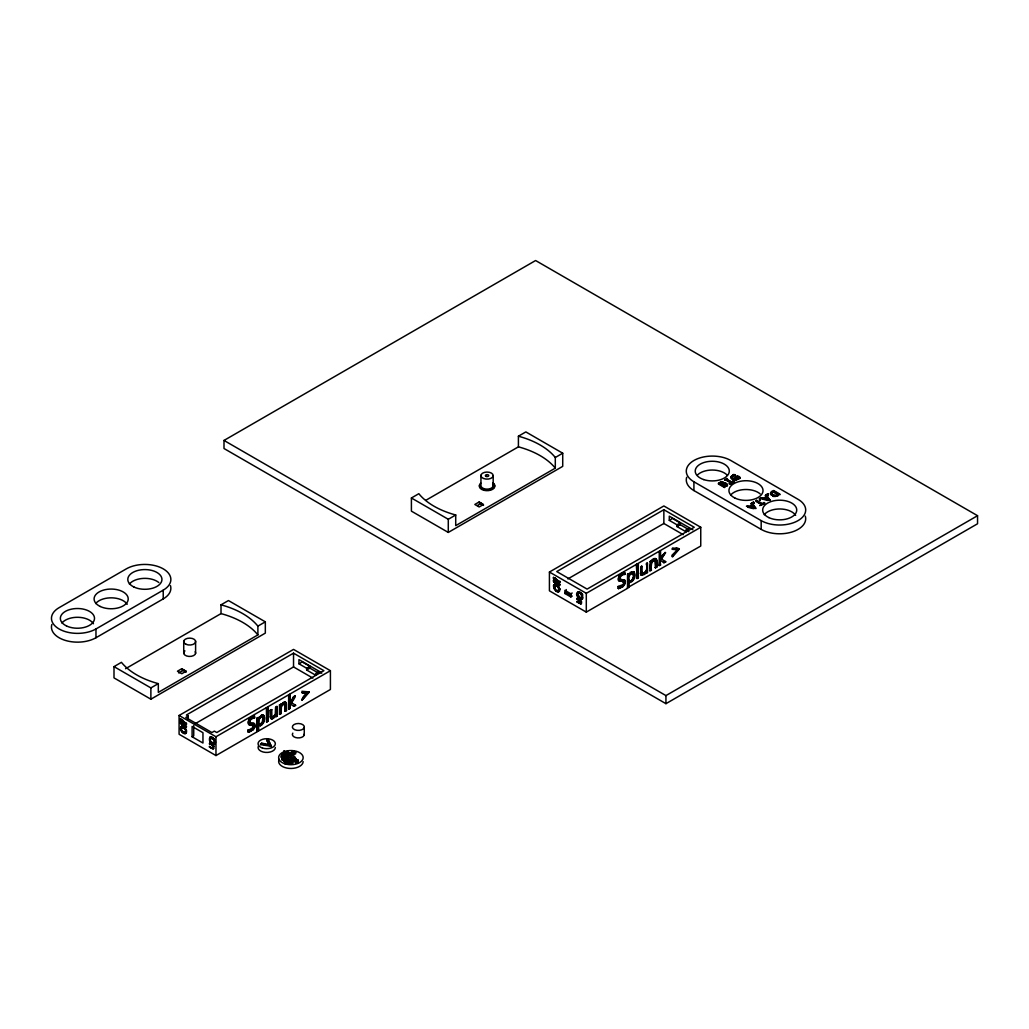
<?xml version="1.0" encoding="UTF-8"?>
<svg xmlns="http://www.w3.org/2000/svg" width="1029" height="1029" viewBox="0 0 1029 1029"><rect width="100%" height="100%" fill="white"/><g stroke="black" fill="none" stroke-linecap="round" stroke-linejoin="round"><path stroke-width="1.5" d="M723.966 483.849L722.255 482.434L719.773 483.308L721.792 485.096C725.355 480.594 728.661 488.801 727.001 483.939C725.471 481.932 722.705 485.366 723.966 482.833C722.68 480.787 719.811 482.267 718.383 483.347L724.609 486.936L726.821 485.637M723.966 482.833L723.734 483.604M259.887 724.66L262.369 722.075L262.961 717.2L262.935 721.496L260.324 724.57L258.382 723.721L258.613 719.425L260.723 716.814L262.961 717.2M633.645 575.52C629.336 592.189 624.693 568.188 633.067 574.491L633.105 575.211M627.536 574.684L628.282 573.616L628.822 575.571L628.822 573.938L627.536 574.684L627.536 588.305L628.282 581.604L629.889 582.478C634.173 581.707 636.835 574.594 633.555 571.609C635.768 575.147 633.607 581.295 629.349 582.17M275.862 715.206L273.341 718.358L270.588 718.088L270.177 710.319L271.733 709.727L271.862 716.287L272.968 716.956L275.245 714.448L275.592 707.193L276.891 706.447L277.161 715.927C274.743 718.744 275.875 712.39 275.862 716.686M271.463 709.573C268.608 723.4 279.335 714.782 275.862 707.347L277.161 706.601M641.53 565.976C638.649 579.674 649.749 571.79 646.199 563.905L647.485 563.159L647.485 572.497L646.199 573.243L645.17 572.471L645.659 571.455L646.199 573.243M183.021 725.754L180.744 723.721L180.242 721.638L182.467 723.901L182.467 722.808L182.467 723.901M183.021 722.834L180.744 720.789L180.242 718.718L182.467 720.969L182.467 719.876L182.467 720.969M182.467 721.715L180.461 718.769M182.467 724.635L180.808 723.258L180.512 721.483M285.509 702.228L286.435 703.99L286.486 710.55L284.917 711.142L284.801 704.582L283.039 703.926L281.149 706.306L280.801 713.521L279.502 714.267L279.502 704.929L281.071 704.338L281.071 705.894L282.936 703.154L285.393 702.19M284.133 703.797L281.419 706.473L281.071 713.676L279.502 714.267M654.984 562.22L655.524 567.854C658.38 554.104 647.395 562.078 650.855 569.925L649.556 570.671M655.049 560.573C650.637 560.162 651.1 567.686 651.396 570.233L650.109 570.979L650.109 561.654L651.396 560.908L651.396 562.451L651.396 560.908M258.858 724.223L258.884 719.58L261.688 716.48M629.195 580.78C626.918 578.208 631.639 570.169 633.607 574.799M212.051 747.646C214.238 748.147 212.72 743.993 213.852 748.212C213.042 750.694 213.813 742.835 209.736 743.928L209.736 743.182L209.466 744.083C213.723 744.199 214.161 751.221 209.466 746.462L209.466 747.221L213.453 748.79M254.587 723.824L253.957 723.387L255.038 726.294L253.301 729.497L252.619 730.127L251.449 729.458L253.404 725.651L252.362 728.956L247.989 730.127L248.259 732.095L248.259 730.281M580.343 600.962L581.012 601.348L576.973 598.273L576.973 599.019C581.192 599.019 581.745 606.377 576.973 601.399L580.678 603.882L580.883 600.653M576.973 602.145L581.218 603.56L581.462 601.643L580.549 602.106M623.715 584.24L622.828 581.372L618.879 580.832C627.33 579.546 623.715 588.434 618.043 586.53L618.583 588.652L622.957 586.697L625.117 583.739L625.388 581.269L624.011 579.803L624.925 580.382M181.541 726.397C178.583 728.661 182.519 734.59 185.812 733.381L185.529 729.034L181.696 726.435M186.159 733.124L185.542 733.536C187.895 732.121 185.979 727.786 183.998 727.349M214.701 744.044C211.408 745.228 207.459 739.336 210.443 737.06L209.826 737.471M214.289 743.221C211.472 743.967 208.655 739.735 210.096 737.304M555.377 584.305L558.258 585.72C546.515 579.34 560.406 600.769 559.017 587.881C552.058 578.452 554.039 596.151 559.416 589.295M559.57 591.148L559.969 588.935L559.274 588.549M580.292 593.656L578.993 592.601L577.475 594.26L578.452 592.91L581.282 593.733C587.932 605.978 569.629 593.592 579.674 591.881L578.645 591.714M582.633 597.167L581.179 598.376L578.812 597.193L577.513 594.788L578.208 591.829L577.32 592.395M185.117 733.664C181.863 734.32 178.609 724.48 183.342 726.924M182.03 727.31C192.449 732.224 178.249 735.696 181.966 727.22M181.245 729.715C183.484 720.506 190.339 739.066 181.451 730.217M214.739 742.771L214.006 743.375L214.585 741.549L213.633 739.542L210.958 737.986L214.251 739.864L214.276 743.195M215.293 743.427C215.974 741.433 212.862 736.996 210.868 736.944C213.865 737.124 216.862 741.394 214.778 743.954M555.39 590.44L555.93 590.131C553.268 589.244 555.107 583.559 554.065 584.986M554.078 588.588L555.133 588.086L555.377 585.244M579.816 602.415L580.922 602.634L580.472 601.824M210.135 738.5L210.006 739.864L211.228 737.832M252.619 730.127C241.802 735.503 258.472 728.905 254.317 723.67M558.245 590.878C560.239 588.91 556.985 584.781 554.567 585.733M618.043 588.344C621.735 588.048 626.288 583.906 624.384 580.073M252.967 725.072C242.445 727.503 252.439 711.592 254.639 717.83C249.828 716.596 246.909 725.201 253.263 723.258M248.748 724.326C247.011 720.647 251.243 716.763 254.639 716.107M619.419 581.141L618.056 579.057L619.291 575.7L624.976 572.664L624.976 574.388C622.558 574.079 618.57 577.295 620.628 579.597L623.6 579.816M618.275 580.202C619.522 581.887 617.85 576.845 619.831 576.021M249.7 722.319L248.542 720.66L249.713 721.342L249.545 722.487M620.628 579.597C617.233 577.706 622.416 572.819 624.976 574.388M182.197 721.136L180.821 719.052M182.197 724.056L180.937 723.13L181.091 721.818M733.445 474.626L731.04 476.993L733.973 480.131C729.278 479.475 731.413 474.459 735.272 474.793L733.445 474.626L733.536 475.9L735.272 475.424L733.445 475.257L732.005 476.954L735.04 479.707L732.699 478.704L732.056 477.186M260.208 725.844C262.807 724.339 266.074 718.769 263.488 715.206C266.189 718.371 263.951 724.326 260.208 725.844C256.221 723.194 260.98 730.23 256.928 731.593L256.928 717.959L258.498 717.367C257.224 721.175 265.482 711.245 260.453 716.133M772.072 494.447L775.03 496.094L779.892 494.113L773.667 490.524C766.065 492.852 775.004 498.872 778.503 494.782L773.602 491.322L771.506 492.955L772.072 495.078L771.416 493.341M290.641 763.788L291.348 762.18L289.072 762.142L289.548 763.737L288.853 761.254L291.348 760.933L291.31 762.257L289.548 762.489M286.692 757.627L286.834 756.997A4.219 2.431 0 0 1 293.612 755.762A4.219 2.431 0 0 1 292.686 759.839A4.219 2.431 0 0 1 286.692 757.627L286.551 760.019M771.416 493.959L773.667 491.142L779.892 494.743M282.486 755.981L286.474 756.251L286.667 754.579L282.512 754.18L281.264 756.019L281.264 757.267L286.589 758.257L284.197 760.341L287.4 758.399L285.753 757.035L282.01 758.553L282.435 760.148L285.367 759.093L286.641 759.891M632.976 578.8L633.478 577.269M253.854 725.625L253.61 726.5L254.793 727.181M581.514 598.299L582.092 596.486L580.742 594.042M733.085 481.199C736.095 480.08 731.683 483.257 733.278 480.916M733.085 481.829L734.256 482.112L734.256 480.916M754.116 502.666C752.919 502.268 752.919 503.683 754.116 503.284M768.316 495.219C767.004 492.261 767.402 497.058 768.303 494.28M249.713 721.342L251.205 719.117L254.112 717.792L252.324 717.213L253.494 717.882M724.609 487.566L718.383 483.977C718.821 482.395 724.763 481.739 722.538 484.029L722.448 485.469L724.686 486.768L726.371 485.444L725.008 483.862M286.769 753.009L283.888 751.131L283.888 752.379L287.464 755.698L287.31 751.389L288.12 751.093L287.49 754.077L290.68 754.54L290.68 753.292L287.49 752.829L287.49 754.077M759.376 498.705C761.434 498.499 758.566 499.978 760.637 498.705M722.538 484.659L722.95 482.807M287.49 752.829L288.12 751.093M293.664 760.225L295.85 759.685L295.85 758.489L293.406 759.505L298.178 760.418L295.928 762.116L297.497 760.624L295.464 760.341L295.928 763.312L298.011 762.438L297.986 761.396M295.85 758.489L292.66 759.376L295.464 760.341M292.75 760.354C292.236 762.952 299.207 760.251 296.841 762.605M271.797 718.679L273.855 717.637L275.566 715.065M645.26 572.291L645.852 571.159M281.264 757.267L281.907 756.752M285.638 759.093C287.773 755.016 275.991 755.016 286.667 754.579M285.869 757.55L282.01 758.553M291.426 753.138L294.731 752.418L292.545 750.72L295.696 752.495L295.632 753.897L291.426 754.398L291.426 753.138L295.696 752.495M291.426 754.398L291.593 752.765M259.707 716.917L258.523 719.001M285.779 702.395C283.207 699.707 280.338 708.222 280.801 704.183M641.504 575.172C639.626 575.082 646.521 575.533 646.199 571.764M291.439 763.814C290.795 754.411 284.094 765.319 292.532 762.721L292.532 763.981L289.805 764.2L288.081 762.708L289.046 761.589L291.336 761.782L291.04 760.199L291.773 760.148L292.532 763.981M628.282 575.262L628.848 574.118M628.822 575.571L631.652 572.085L634.096 571.931M650.855 562.143C654.2 554.194 659.486 561.139 656.811 567.108L655.524 567.854M651.396 562.451L653.261 559.712L655.717 558.747M295.336 696.106L293.638 697.083L290.217 703.334L293.368 696.929C300.545 691.076 283.734 714.113 295.066 695.938M665.429 561.512L663.602 562.567L665.969 561.821L661.377 559.017L665.133 552.341L660.013 559.583L662.753 554.58M665.673 552.663L661.377 559.017M733.973 479.514C736.674 480.852 743.517 477.289 737.343 475.835L735.246 477.675L737.279 477.276L737.343 475.835M739.568 478.266L740.16 477.469M772.02 492.094L770.567 493.508L771.223 494.82M641.363 575.057L645.17 572.471M283.772 760.007L284.197 761.601L287.387 760.019M722.448 484.839L724.686 486.138L726.165 485.199L726.114 484.286L724.107 483.476M735.04 479.077L739.015 477.649L737.279 476.646L735.246 477.044M736.314 479.733L739.015 477.649M308.739 692.285L301.96 700.144L309.009 692.44L308.739 691.745L309.009 692.44M672.014 556.548L678.806 548.689L676.092 547.968M679.346 549.01L672.554 556.869L672.554 555.506L677.648 549.73L672.554 549.357L672.554 547.994L678.806 548.689M302.23 698.948C313.896 687.694 301.896 694.807 302.23 700.299M672.014 555.197L677.648 549.73M733.008 475.552L732.236 476.208M288.339 758.746L288.982 760.199L285.097 763.428L285.097 762.18L288.339 758.746L289.085 764.071M285.74 763.634L285.74 762.386L288.982 758.952M285.097 763.428L287.258 761.138M631.652 572.085L630.25 572.381L630.031 573.487M630.648 581.128L632.179 580.034M618.043 586.53L622.571 584.806M214.431 744.199L215.048 743.787L214.006 744.314M642.019 573.256L644.476 573.14M582.324 597.81L580.33 597.592L578.362 595.495L577.333 595.984M737.922 479.321L739.131 478.639M559.069 590.389L556.56 590.53M224 440.438L535.607 260.53L977.55 515.696L977.55 523.761L665.943 703.669L224 448.515L224 440.438L665.943 695.591L977.55 515.696M95.967 628.963L163.225 590.144A26.085 15.062 0 0 0 163.225 568.844A26.085 15.062 0 0 0 126.348 568.844L59.09 607.676A26.085 15.062 0 0 0 59.09 628.963A26.085 15.062 0 0 0 95.967 628.963L95.967 637.736A26.085 15.062 0 0 1 65.483 640.45A26.085 15.062 0 0 1 51.849 624.474M95.967 637.736L163.225 598.904A26.085 15.062 0 0 0 170.467 585.642M221.016 604.833L228.438 600.55L265.328 621.838L265.328 633.118L150.877 699.193L114 677.892L114 666.625L121.435 662.329A76.197 43.99 0 0 0 158.312 683.629L158.312 692.388L257.893 634.906L257.893 626.134A76.197 43.99 0 0 0 221.016 604.833L221.016 613.606L125.564 668.721M518.41 436.206L525.845 431.91L562.722 453.21L562.722 466.356L448.284 532.43L411.407 511.143L411.407 497.985L418.829 493.701A76.197 43.99 0 0 0 455.718 514.989L455.718 525.639L555.3 468.144L555.3 457.493A76.197 43.99 0 0 0 518.41 436.206L518.41 446.843L425.71 500.377M181.773 668.721L177.438 671.23L181.773 673.725L186.108 671.23L186.108 672.169L181.773 669.66L181.773 668.721L186.108 671.23M114 666.625L150.877 687.912L158.312 683.629M257.893 626.134L265.328 621.838M178.737 672.979L183.947 669.969M411.407 497.985L448.284 519.285L455.718 514.989M555.3 457.493L562.722 453.21M479.18 501.959L474.832 504.467L479.18 506.975L483.514 504.467L479.18 501.959L479.18 502.898L483.514 505.406M477.443 505.471L481.34 503.22M257.199 718.126L257.199 731.748L215.974 755.556L179.085 734.256L179.085 715.477L293.535 649.402L330.412 670.689L330.412 689.481L258.498 731.002M188.23 716.055L185.799 717.47L211.91 732.545L214.341 731.13L216.785 732.532L323.903 670.689L293.535 653.158L186.403 715.001L188.23 716.055L188.23 719.117M180.538 720.493L181.207 720.043M182.197 720.043L186.519 724.056L182.75 722.191M182.75 720.351L183.021 721.29M180.538 723.413L181.207 722.975M182.197 721.869L182.467 722.512M182.197 722.963L185.349 725.561M182.75 723.284L183.021 724.21M182.197 724.802L182.467 725.432M182.75 721.445L186.519 723.31M180.937 726.808L181.979 726.281M181.426 727.554L182.313 727.156M182.75 724.377L186.519 726.23M182.75 725.111L186.519 726.976M194.751 723.966L293.535 666.933L312.855 678.098M321.125 672.413L298.95 659.602L298.95 663.808L302.204 661.93L309.909 666.368L309.909 668.13L319.016 673.39M184.757 732.764L185.85 732.095M298.95 663.808L306.655 668.245L309.909 666.368M306.655 668.245L306.655 670.008L309.909 668.13M192.101 736.764L202.957 743.028L202.957 732.699L192.101 726.435L192.101 736.764L193.735 735.825L193.735 725.496M209.582 740.378L211.987 743.247L214.276 744.16M179.085 715.477L215.974 736.764L330.412 670.689M210.122 740.378L210.276 739.697M266.434 707.991L268.003 707.399L268.003 721.226L266.704 721.972L266.434 707.991L268.003 707.399M288.647 708.981L289.946 708.235L289.946 703.746L290.217 708.389L288.647 708.981L288.647 695.167L289.946 694.421L290.217 703.334M288.647 695.167L290.217 694.575M210.315 740.88L210.392 740.224M210.572 741.369L213.672 743.44M270.177 710.319L271.733 709.727M279.502 704.929L281.071 704.338M209.466 746.462L212.656 748.958M209.466 743.337L213.788 745.523L209.736 743.182M212.862 746.604L213.788 746.269L213.106 745.884M213.042 747.17L213.685 746.874M212.553 748.096L212.733 748.083M289.946 703.746L293.818 706.318L295.632 705.264L291.323 702.614M266.434 721.818L268.003 721.226M275.592 716.518L277.161 715.927M284.917 711.142L286.486 710.55M627.536 588.305L586.298 612.114L549.422 590.826L549.422 572.034L663.859 505.959L700.749 527.26L700.749 546.039L628.282 587.25M663.859 509.715L556.74 571.558L587.109 589.102L694.241 527.26L663.859 509.715L663.859 523.491L567.867 578.915M260.581 743.851L261.752 743.17L269.354 744.662L267.077 740.108L268.26 739.414L271.244 746.282L260.581 744.61L260.581 743.851L271.244 745.536M260.581 744.61L261.752 743.17M269.354 744.662L269.302 745.433L267.077 740.854L268.26 739.414M553.396 578.041C553.949 575.327 552.637 579.777 555.338 580.06L555.892 581.166L555.338 578.221L555.338 579.314M553.512 578.349L554.451 577.732L555.879 578.993L554.682 579.674M726.757 478.511L724.802 479.643L731.014 482.524L731.027 483.862L732.982 482.742L726.77 479.231L727.374 478.884L726.77 479.848L726.757 478.511L727.374 478.884M553.679 578.671L554.618 578.066M553.885 578.98L554.888 578.375M724.802 480.26L727.374 479.501M554.116 579.237L555.261 578.632M719.773 483.926L720.57 482.112M554.387 579.481L555.223 579.366M555.338 580.06L556.432 579.314L559.917 582.08L555.892 580.369M555.338 583.777L556.432 582.98L556.432 583.777L555.338 583.777L553.512 581.282L555.223 582.285M553.512 581.282C552.264 578.401 556.419 582.208 554.116 582.17M719.773 483.308L722.538 484.029M555.338 580.858L556.432 580.06L556.432 580.858M553.885 581.899L554.888 581.295M735.246 477.675L737.343 476.466L740.16 478.099M722.448 485.469L724.004 484.646M554.682 582.594L555.879 581.925M555.338 582.98L556.432 582.234L558.76 583.584M559.917 581.334L559.377 582.388M731.027 483.862L731.014 482.524M730.41 483.501L731.014 483.154L726.037 479.655M726.77 479.848L732.982 482.742M732.982 482.112L730.41 482.871M553.679 587.186L554.772 586.556M692.851 529.768L669.287 516.172L669.287 520.365L672.542 518.487L680.246 522.938L680.246 524.687L688.054 529.189M556.573 585.964L557.679 585.218M559.377 585.308L559.917 584.253L559.377 585.308L555.892 583.302M557.718 586.028L559.21 586.903L558.271 587.559M554.438 589.257L555.416 588.601M555.21 589.385L555.609 589.823M558.541 588.048L558.232 586.594M558.721 588.562L559.081 587.739M555.969 590.942L559.223 591.405L558.258 591.842M558.876 589.604L559.969 588.935M669.287 520.365L676.992 524.816L680.246 522.938M676.992 524.816L676.992 526.565L680.246 524.687M564.882 593.489L566.233 592.704L572.201 596.151L570.838 596.923L564.882 593.489L564.882 590.35L570.838 593.797L572.201 593.013M676.992 526.565L686.099 531.826L686.099 530.076L689.353 528.199M577.629 593.437L578.993 592.601M579.134 592.202L580.922 592.614L579.79 593.334M580.961 593.424L582.015 593.669L579.739 592.498M293.162 759.968L295.85 759.685M577.681 596.64L578.62 595.984M581.488 594.955L582.453 594.299L582.813 594.968L581.771 595.457M578.118 597.27L578.671 596.961C579.031 599.2 584.652 598.505 581.514 599.238M549.422 572.034L586.298 593.321L700.749 527.26M576.973 599.019L580.086 600.216L580.356 601.528M581.964 595.971L581.475 593.977M580.33 597.592L579.224 598.325M582.092 596.486L582.504 595.662M637.041 564.702L638.327 563.956L638.327 577.783L637.041 578.53L636.501 564.394L637.041 578.53M650.855 560.586L650.109 561.654M751.17 503.515L751.98 503.04L755.813 508.017L746.437 506.242L749.652 506.397L752.289 504.879L751.17 503.515L752.289 504.879M755.955 500.75L756.688 500.326L762.257 503.541L764.045 502.499L764.714 503.503L762.257 504.159L755.955 501.367L756.688 500.326M761.499 498.177L763.904 498.795L766.541 497.277L765.422 495.914L766.232 494.82L770.065 500.416L766.232 494.82M579.841 602.981L581.089 602.312M751.17 504.133L751.98 503.04M765.422 495.914L766.232 495.438M580.06 603.02L581.604 602.145M778.503 494.782L772.676 491.862M580.446 603.92L581.539 603.251M580.678 603.882L581.411 603.444M770.065 499.785L760.688 498.01L763.904 498.177L766.541 496.647L765.422 495.283M750.54 506.641L752.701 505.393L754.681 508.416L750.54 507.271L754.681 507.799M764.791 498.409L766.952 497.174L768.933 500.197L764.791 499.039L768.933 499.567M772.599 494.808L775.647 495.412L778.503 494.152M759.724 505.625L764.714 502.885M763.634 504.133L760.392 505.38M636.501 578.221L638.327 577.783M645.659 572.921L647.485 572.497M654.984 567.545L656.811 567.108M658.714 565.384L660.554 564.96L660.013 560.162L660.013 564.638M660.554 564.96L659.255 565.706L659.255 551.878L660.554 551.132L660.554 559.892M776.548 495.824L778.181 495.734M621.992 573.294L623.445 572.574M247.989 730.127L252.092 728.802L253.301 729.497M282.01 759.801L284.506 758.797M283.888 752.379L286.769 754.257M288.12 752.353L287.31 752.636L287.31 751.389M283.888 751.131L288.081 754.218L288.081 755.479M288.081 754.218L286.937 753.138L290.68 753.292M286.937 754.398L290.68 754.54M282.512 755.427L281.869 755.8L282.036 754.398M210.173 737.214L210.868 736.944M291.593 754.025L294.731 753.678M293.587 760.92L295.619 761.074L295.619 759.891M291.014 761.949L291.04 758.939L291.773 758.9L292.532 762.721M247.989 731.941L248.838 732.069M722.255 481.816L722.242 483.09L721.831 481.816M250.793 723.014L254.227 723.554M285.586 758.875L287.425 759.839L287.425 758.579M672.014 549.049L677.095 549.409M307.041 693.006L301.96 692.646L307.311 693.109M309.009 691.912L301.96 691.282L302.23 692.8M262.446 714.872L263.758 715.374M281.264 756.019L285.689 756.701M620.088 579.276L624.552 580.112M263.27 744.224L269.302 745.433M282.435 756.804L283.348 757.151L283.155 754.103M762.129 499.014L767.878 500.48M747.877 507.233L753.627 508.712M747.247 506.397L749.652 506.397M248.812 724.429L253.674 725.805M285.097 762.18L285.74 762.386M628.655 580.472L630.224 581.231M258.871 724.326L259.488 724.635L258.588 724.069M737.279 477.276L739.015 478.279M757.357 502.178L760.135 503.786M693.919 481.791L761.177 520.623A26.085 15.062 0 0 0 798.054 520.623A26.085 15.062 0 0 0 798.054 499.322L730.796 460.49A26.085 15.062 0 0 0 693.919 460.49A26.085 15.062 0 0 0 693.919 481.791L693.919 490.563L761.177 529.382A26.085 15.062 0 0 0 791.661 532.096A26.085 15.062 0 0 0 805.295 516.121M686.099 530.076L688.813 531.633M663.859 523.491L683.192 534.656M655.177 558.425L656.116 558.953M655.576 558.644L656.425 559.326M655.872 559.004L656.643 559.853M656.103 559.544L656.772 560.548M653.917 560.046L655.409 561.307M652.013 560.149L653.183 560.972M641.53 571.314L642.829 573.732M640.282 573.204L641.183 574.799M640.964 574.864L641.916 575.378M632.14 572.934L633.298 573.758M628.282 573.616L629.388 574.439M628.938 580.729L629.825 581.205M628.282 581.604L629.889 582.478M622.828 581.372L623.857 582.028M559.917 582.08L553.859 577.668L554.927 579.16M559.917 584.999L554.078 581.308M321.73 673.198L319.016 671.628L315.762 673.506L315.762 675.268L306.655 670.008M295.632 705.264L293.818 706.318M285.123 702.022L286.088 702.768M285.818 702.601L286.306 703.296M286.036 703.141L286.435 703.99M283.863 703.643L285.072 704.736L285.187 711.296M271.733 716.557L272.839 717.2M270.228 716.801L270.859 718.242M271.18 717.83L272.659 718.692M270.588 717.985L272.068 718.834M254.639 717.83L254.369 715.952M250.896 717.83L252.066 718.512M248.323 718.782L249.507 719.451M248.491 721.188L249.661 721.869M253.224 727.336L254.407 728.017M252.722 728.108L253.906 728.789M183.021 722.036L186.519 724.056M182.197 722.667L183.021 723.117M183.021 724.956L185.349 726.307M212.836 746.038L213.505 746.424L213.505 745.678M284.184 703.682L284.93 704.312M660.013 560.162L664.155 562.876M629.336 582.311L628.822 587.559M730.114 483.527C727.297 483.45 730.68 483.887 730.166 484.312M768.933 500.197L766.952 497.174M754.681 508.416L752.701 505.393M751.98 503.67L755.813 508.648M578.671 596.961L577.616 594.994M268.26 740.173L271.244 746.282M291.04 758.939L291.336 760.534M656.232 560.239L656.27 566.799M286.165 703.836L286.216 710.396M640.823 573.513L640.784 567.03L642.07 566.284L642.07 571.635M270.498 716.956L270.447 710.473M775.03 495.476L774.953 496.724M773.203 495.103L773.384 496.531L772.612 495.631M771.506 492.955L771.48 494.344M770.567 492.878L770.528 494.525M768.161 494.152L768.161 495.335M767.93 494.061L767.943 495.425M767.673 494.036L767.673 495.463M767.402 494.061L767.402 495.425M767.184 494.152L767.184 495.335M767.029 494.28L767.029 495.219M761.177 520.623L761.177 529.382M760.495 498.576L760.495 499.76M760.277 498.486L760.277 499.85M760.007 498.46L760.007 499.888M759.749 498.486L759.736 499.85M759.518 498.576L759.518 499.76M753.91 502.384L753.91 503.567M753.678 502.293L753.691 503.657M753.421 502.268L753.421 503.683M753.164 502.293L753.151 503.657M752.932 502.384L752.932 503.567M752.778 502.512L752.778 503.438M736.314 479.102L736.417 480.311M734.41 481.045L734.41 481.984M733.947 474.446L734.089 475.681M734.037 480.839L734.037 482.202M733.767 480.8L733.767 482.228M733.497 480.839L733.51 482.189M732.056 476.568L732.108 477.971M731.117 476.478L731.13 478.138M727.362 484.479L727.374 485.392M727.297 485.071L727.104 485.984M726.268 484.453L726.307 485.637M725.985 483.411L725.882 484.762M725.625 483.334L725.599 484.62M725.239 483.308L725.316 484.53M723.091 482.974L723.13 484.132M722.641 481.868L722.718 483.283M665.943 695.591L665.943 703.669M660.013 550.824L660.013 559.583M646.945 562.85L646.945 572.175M637.787 563.648L637.787 577.462M624.436 572.356L624.436 574.079M618.583 586.852L618.583 588.652M586.298 593.321L586.298 612.114M577.513 601.077L577.513 601.824M570.838 593.797L570.838 596.923M566.233 589.566L566.233 592.704M555.892 584.099L555.338 581.141L555.338 582.234M493.187 475.874A6.135 3.537 0 0 1 483.579 478.511A6.135 3.537 0 0 1 484.427 472.401A6.135 3.537 0 0 1 493.187 475.874L493.187 485.894M480.942 475.308L480.942 485.328A6.135 3.537 0 0 0 488.17 489.097A6.135 3.537 0 0 0 492.608 484.093M448.284 519.285L448.284 532.43M304.262 727.4A5.981 3.46 0 0 1 294.693 729.702A5.981 3.46 0 0 1 296.043 723.76A5.981 3.46 0 0 1 304.262 727.4L304.262 734.925M298.178 760.418L298.166 762.245M297.986 760.212L298.011 762.438M297.754 760.058L297.78 762.63M297.51 759.955L297.497 762.798M297.381 760.508L297.471 762.193M297.252 759.891L297.175 762.952M296.969 759.852L296.969 761.036M296.648 760.277L296.648 761.46M296.481 762.013L296.481 763.196M296.133 760.29L296.133 761.473M295.773 761.704L295.928 763.312M295.413 758.502L295.413 759.698M295.336 758.077L295.336 759.273M294.976 758.116L294.963 761.138M294.731 760.392L294.731 761.589M294.551 758.206L294.5 759.865M294.397 759.968L294.397 761.151M294.14 758.334L294.114 759.994M294.05 760.392L294.05 761.576M293.934 759.904L293.934 761.1M293.818 758.45L293.741 761.537M293.535 653.158L293.535 666.933M293.471 758.605L293.458 761.46M293.201 760.174L293.201 761.357M293.162 758.785L292.982 761.216M292.918 758.965L292.918 760.161M292.545 750.72L292.377 752.34L292.377 751.093M292.75 759.17L292.763 760.997M291.773 758.9L291.773 760.148M291.709 762.309L291.799 764.032M291.49 761.228L291.541 763.196M291.207 760.804L291.207 762.052M291.117 762.373L291.104 764.007M290.898 762.476L290.898 763.724M290.692 760.238L290.808 761.859M290.705 762.875L290.705 764.123M290.564 760.547L290.564 761.807M290.307 760.187L290.319 761.782M290.229 762.939L290.229 764.2M290.049 760.534L290.049 761.782M289.946 694.421L289.946 703.18M289.805 753.601L289.805 754.849M289.895 760.187L289.895 761.434M289.805 762.952L289.805 764.2M289.741 760.572L289.741 761.82M289.445 760.238L289.471 761.897M289.342 762.386L289.432 764.161M289.252 760.753L289.252 762M289.162 762.27L289.162 763.518M288.917 695.321L288.917 709.135M288.725 760.482L288.789 763.93M288.532 762.502L288.532 763.75M288.454 760.675L288.454 761.936M288.339 762.296L288.339 763.544M288.249 760.907L288.197 763.299M287.464 754.45L287.464 755.698M287.284 758.219L287.271 760.187M287.078 758.026L287.065 760.367M286.782 757.833L286.782 760.534M286.474 754.99L286.474 756.251M286.435 757.704L286.435 760.688M286.294 758.013L286.294 759.273M286.036 757.627L286.101 759.183M285.869 756.289L285.882 759.132M285.367 757.846L285.367 759.093M285.11 757.871L285.11 759.132M284.853 757.936L284.853 759.183M284.506 750.9L284.506 752.16M284.583 758.026L284.583 759.273M284.197 760.341L284.197 761.601M283.541 754.116L283.541 755.363M283.065 754.553L283.065 757.1M282.821 754.116L282.821 757.022M282.512 754.18L282.615 756.92M282.358 754.836L282.28 756.225M282.435 758.9L282.435 760.148M282.255 754.27L282.229 756.379M281.74 754.746L281.676 756.264M279.772 705.084L279.772 714.422M276.891 706.447L276.891 715.772M270.781 745.806L270.781 746.552M267.733 707.245L267.733 721.059M267.077 740.108L267.077 740.854M266.704 708.145L266.704 721.972M258.228 725.201L258.228 730.847M215.974 736.764L215.974 755.556M195.6 641.118L195.6 653.454M186.236 723.464L186.236 724.21M186.236 726.384L186.236 727.13M183.728 641.118L183.728 653.454M163.225 590.144L163.225 598.904M150.877 687.912L150.877 699.193M697.521 474.948A17.03 9.827 0 0 1 727.014 474.948M730.744 494.949A17.03 9.827 0 0 1 760.174 493.894M693.919 490.563A26.085 15.062 0 0 1 686.677 477.289M764.213 514.719A17.03 9.827 0 0 1 780.291 508.969A17.03 9.827 0 0 1 795.649 515.349M518.41 446.843A76.197 43.99 0 0 1 555.3 468.144M492.904 483.373A7.666 4.425 0 0 1 488.453 490.601A7.666 4.425 0 0 1 479.836 484.762M492.904 482.742A7.666 4.425 0 0 1 492.531 488.724A7.666 4.425 0 0 1 482.177 489.032A7.666 4.425 0 0 1 480.749 483.103M221.016 613.606A76.197 43.99 0 0 1 257.893 634.906M195.188 651.679A5.981 3.46 0 0 1 188.886 656.425A5.981 3.46 0 0 1 184.911 650.894M286.834 759.981A4.219 2.431 0 0 1 286.692 759.351L286.834 758.72A4.219 2.431 0 0 1 290.911 756.92A4.219 2.431 0 0 1 294.976 758.72M303.169 761.64A12.271 7.087 0 0 1 288.866 768.367A12.271 7.087 0 0 1 279.181 759.299M287.258 758.72A4.219 2.431 0 0 1 287.927 758.219M288.802 757.82A4.219 2.431 0 0 1 293.021 757.82M275.335 747.466A8.631 4.978 0 0 1 265.572 752.405A8.631 4.978 0 0 1 258.369 746.179M304.262 734.024A5.981 3.46 0 0 1 297.561 737.896A5.981 3.46 0 0 1 292.802 733.15M61.959 622.995A17.069 9.853 0 0 1 78.153 617.297A17.069 9.853 0 0 1 93.459 623.754M95.671 603.534A17.069 9.853 0 0 1 111.865 597.836A17.069 9.853 0 0 1 127.184 604.293M129.397 584.06A17.069 9.853 0 0 1 158.839 582.543M271.579 718.821L270.897 718.461L271.579 718.821M703.759 479.604A17.03 9.827 0 0 0 729.291 471.089A17.03 9.827 0 0 0 703.759 462.574A17.03 9.827 0 0 0 703.759 479.604M768.882 517.613A17.03 9.827 0 0 0 796.497 511.645A17.03 9.827 0 0 0 773.744 500.814A17.03 9.827 0 0 0 768.882 517.613M734.719 497.933A17.03 9.827 0 0 0 762.682 492.505A17.03 9.827 0 0 0 740.558 481.238A17.03 9.827 0 0 0 734.719 497.933M486.215 476.44A1.685 0.978 0 0 0 488.749 475.591A1.685 0.978 0 0 0 486.215 474.755A1.685 0.978 0 0 0 486.215 476.44M186.017 644.308A5.981 3.46 0 0 0 195.6 642.019A5.981 3.46 0 0 0 187.368 638.379A5.981 3.46 0 0 0 186.017 644.308M284.39 763.634A12.271 7.087 0 0 0 303.169 757.884A12.271 7.087 0 0 0 285.162 751.363A12.271 7.087 0 0 0 284.39 763.634M262.382 748.019A8.631 4.978 0 0 0 275.335 743.71A8.631 4.978 0 0 0 262.382 739.388A8.631 4.978 0 0 0 262.382 748.019M100.212 606.467A17.069 9.853 0 0 0 127.969 600.602A17.069 9.853 0 0 0 105.292 589.656A17.069 9.853 0 0 0 100.212 606.467M133.937 587.006A17.069 9.853 0 0 0 161.694 581.128A17.069 9.853 0 0 0 139.005 570.182A17.069 9.853 0 0 0 133.937 587.006M66.486 625.941A17.069 9.853 0 0 0 94.256 620.063A17.069 9.853 0 0 0 71.567 609.117A17.069 9.853 0 0 0 66.486 625.941"/></g></svg>
